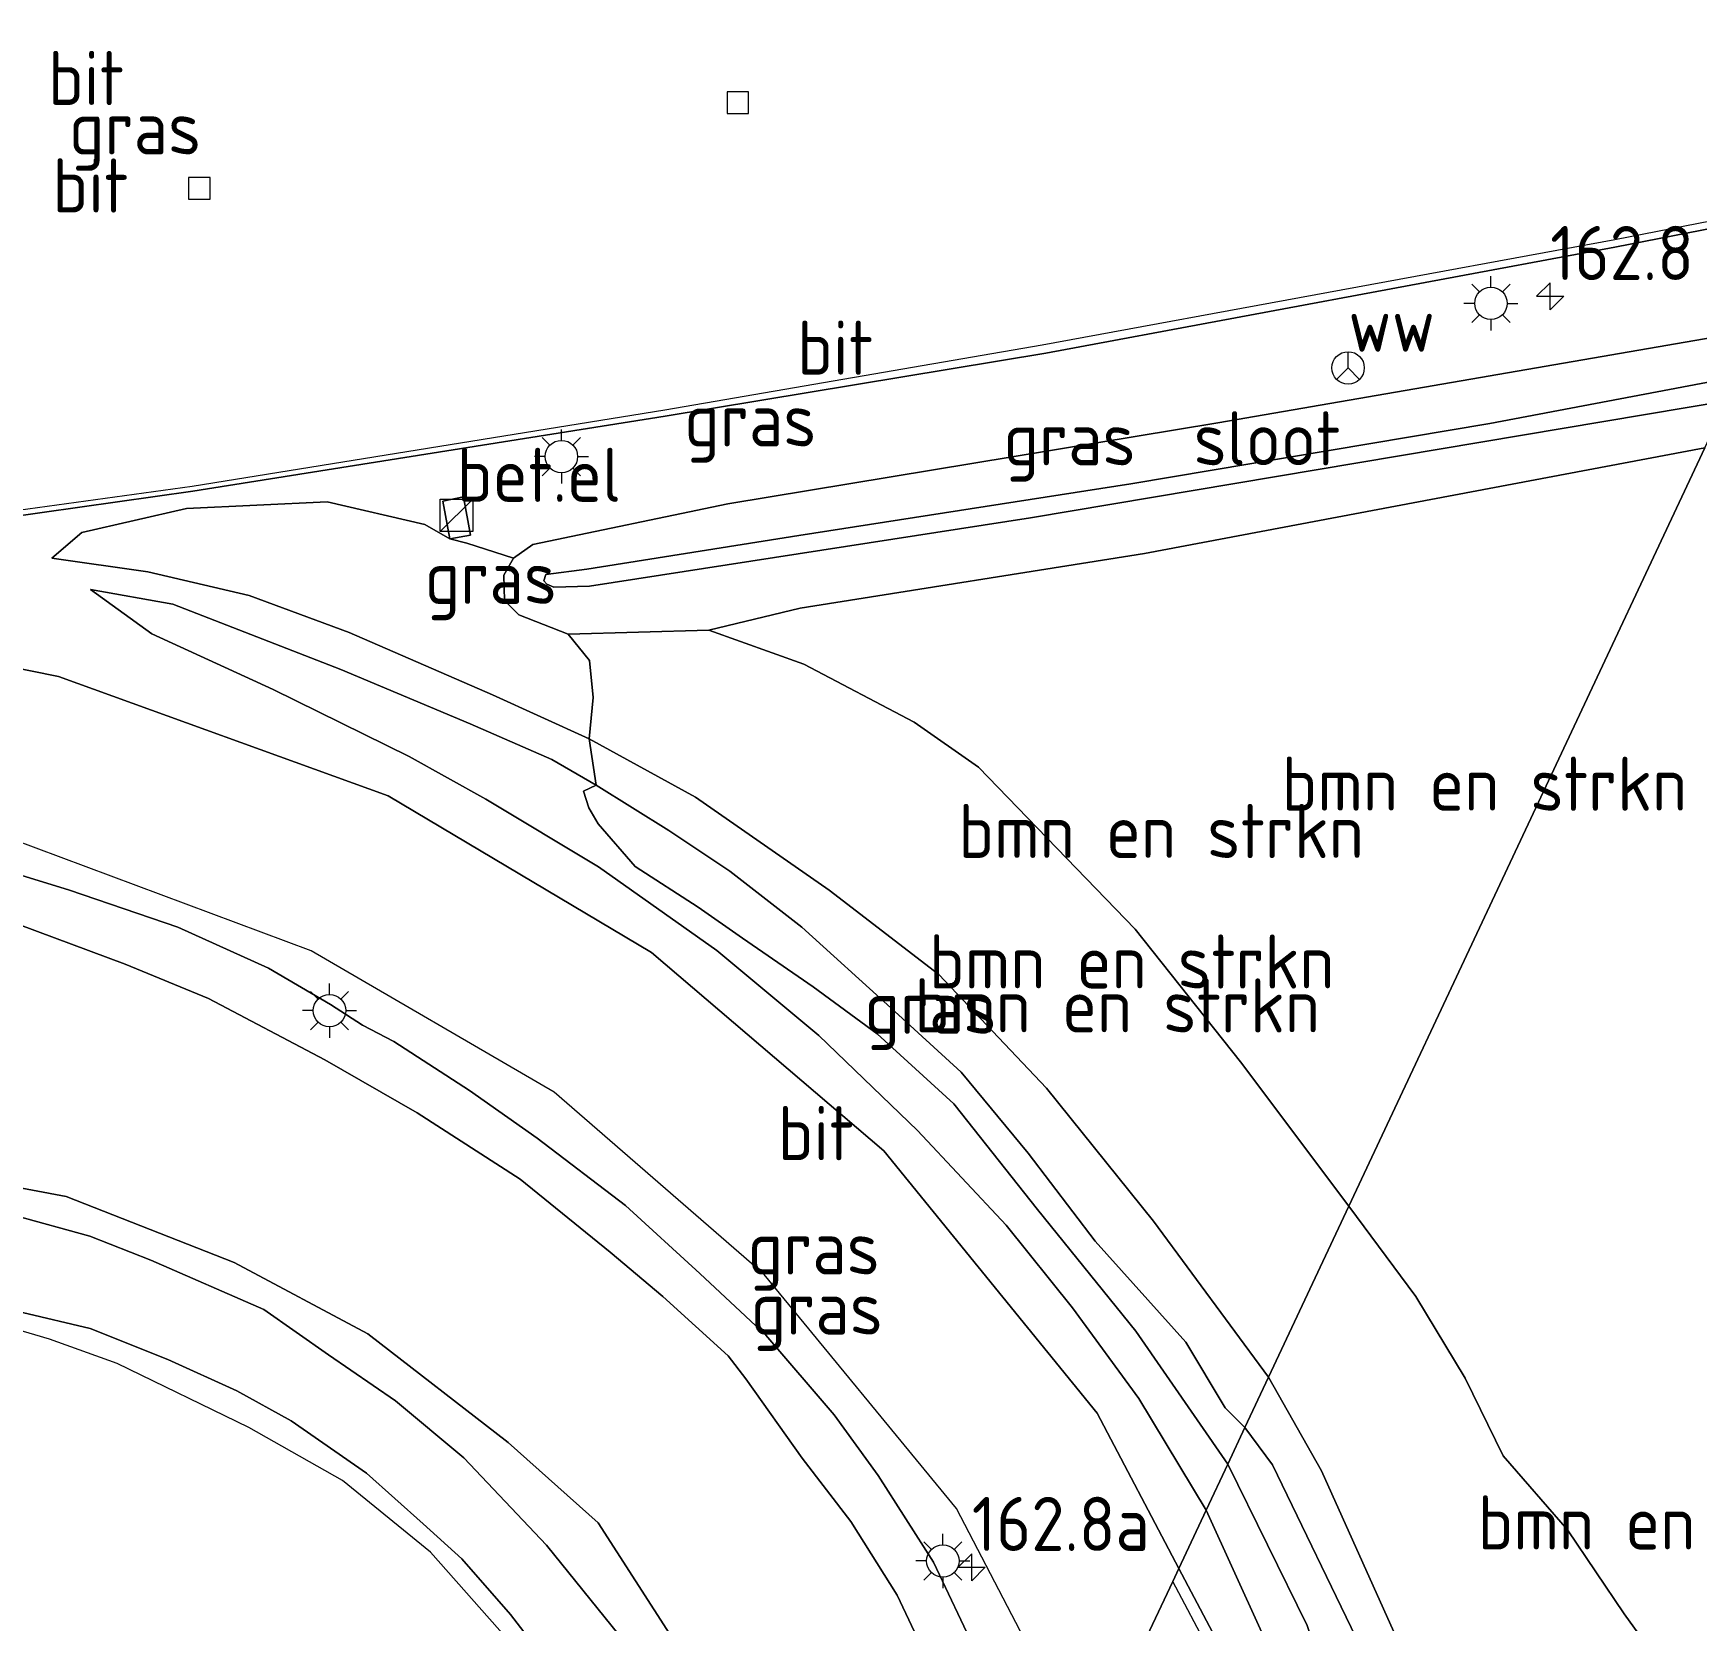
# Model space of a CAD drawing. Extents: x 253736 to 255979, y 477184 to 479215.
# Drawn here: x 253819.1 to 253896, y 477443.2 to 477516.6 of the extents above; entities that cross this region are included whole.
import ezdxf
from ezdxf.enums import TextEntityAlignment as Align

# ---------------------------------------------------------------- set-up
doc = ezdxf.new("R2010")
doc.units = 0
for name, color, linetype, lineweight in [('as-bs-kilometr', 8, 'Continuous', 18), ('bp-b5-bomenstruiken', 8, 'Continuous', 18), ('bp-b5-grasland', 8, 'Continuous', 18), ('bw-bs-rona', 8, 'Continuous', 18), ('gw-bs-insteekwatergang', 8, 'Continuous', 18), ('gw-bs-kruinlijn', 8, 'Continuous', 18), ('gw-bs-teenlijn', 8, 'Continuous', 18), ('mk-bs-streep 0.15', 8, 'Continuous', 18), ('og-b5-water', 8, 'Continuous', 18), ('og-bs-hulpgeometrie', 8, 'Continuous', 18), ('og-bs-inrichtingselement', 8, 'Continuous', 18), ('og-bs-terreinafscheiding', 8, 'Continuous', 18), ('vh-b5-verh_soort', 8, 'Continuous', 18), ('wh-bs-kolk', 8, 'Continuous', 18), ('wh-bs-waterlijn', 8, 'Continuous', 18), ('wm-bs-lichtmast', 8, 'Continuous', 18)]:
    doc.layers.add(name, color=color, linetype=linetype, lineweight=lineweight)
doc.styles.add('rtw_iso', font='isocp.shx')

# ---------------------------------------------------------------- blocks, each defined once
blk = doc.blocks.new('kolk')
blk.add_lwpolyline([(-0.5, -0.5), (0.5, -0.5), (0.5, 0.5), (-0.5, 0.5)], close=True)
blk = doc.blocks.new('wegwijzer')
for q in [(-0.53, -0.53), (0, 0.75), (0.53, -0.53)]:
    blk.add_line((0, 0), q)
blk.add_circle((0, 0), 0.75)
blk = doc.blocks.new('dtbattr')
at = {"style": 'rtw_iso'}
blk.add_attdef('TAG', (0.591, 0.868), '', height=2.5, dxfattribs=at)
blk = doc.blocks.new('dtbattr-r')
at = {"style": 'rtw_iso'}
blk.add_attdef('TAG', text='', height=2.5, dxfattribs=at).set_placement((0, 0), align=Align.MIDDLE_CENTER)
blk = doc.blocks.new('kast')
blk.add_line((-0.75, -0.75), (0.75, 0.75))
blk.add_lwpolyline([(-0.75, 0.75), (0.75, 0.75), (0.75, -0.75), (-0.75, -0.75)], close=True)
blk = doc.blocks.new('lantaarnpaal')
for p, q in [((-0.884, 0.884), (-0.53, 0.53)), ((0, 0.75), (0, 1.25)), ((0.53, 0.53), (0.884, 0.884)), ((-0.75, 0), (-1.25, 0)), ((0.75, 0), (1.25, 0)), ((-0.53, -0.53), (-0.884, -0.884)), ((0, -0.75), (0, -1.25)), ((0.53, -0.53), (0.884, -0.884))]:
    blk.add_line(p, q)
blk.add_circle((0, 0), 0.75)
blk = doc.blocks.new('hecto')
for p, q in [((0, 0.625), (-0.625, 0)), ((0, -0.625), (0, 0.625)), ((-0.625, 0), (0.625, 0)), ((0.625, 0), (0, -0.625))]:
    blk.add_line(p, q)

msp = doc.modelspace()

# ---------------------------------------------------------------- linework, layer by layer
at = {"layer": 'bp-b5-bomenstruiken'}
for points in [[(253879.879, 477462.401, 23.026), (253874.87, 477469.079, 22.906), (253869.994, 477475.221, 22.831), (253862.753, 477482.698, 22.831), (253859.783, 477484.78, 22.822), (253854.69, 477487.459, 22.858), (253850.294, 477489.035, 22.831), (253854.508, 477490.058, 22.837), (253870.426, 477492.581, 22.831), (253896.338, 477497.465, 22.887)], [(253879.879, 477462.401, 23.026), (253876.168, 477454.495, 25.036), (253870.843, 477461.709, 24.958), (253865.903, 477467.86, 24.952), (253860.928, 477473.115, 24.79), (253855.855, 477477.016, 24.451), (253849.673, 477481.313, 24.226), (253844.761, 477484.008, 23.998), (253844.944, 477485.927, 23.557), (253844.778, 477487.636, 23.188), (253843.782, 477488.857, 22.867), (253850.294, 477489.035, 22.831), (253854.69, 477487.459, 22.858), (253859.783, 477484.78, 22.822), (253862.753, 477482.698, 22.831), (253869.994, 477475.221, 22.831), (253874.87, 477469.079, 22.906)], [(253876.168, 477454.495, 25.036), (253875.076, 477452.169, 25.192), (253874.161, 477453.089, 25.201), (253872.337, 477456.119, 25.186), (253868.146, 477460.783, 25.156), (253865.055, 477464.859, 25.021), (253861.965, 477468.597, 24.832), (253858.698, 477471.57, 24.499), (253854.597, 477475.299, 24.493), (253851.256, 477477.899, 24.469), (253848.437, 477479.769, 24.271), (253845.084, 477481.87, 24.163), (253844.761, 477484.008, 23.998), (253849.673, 477481.313, 24.226), (253855.855, 477477.016, 24.451), (253860.928, 477473.115, 24.79), (253865.903, 477467.86, 24.952), (253870.843, 477461.709, 24.958)], [(253875.076, 477452.169, 25.192), (253874.282, 477450.476, 24.559), (253870.034, 477456.63, 24.562), (253865.489, 477462.258, 24.475), (253861.613, 477467.139, 24.352), (253858.072, 477470.381, 24.262), (253855.109, 477472.543, 24.127), (253851.854, 477474.795, 24.028), (253849.801, 477476.232, 23.824), (253846.891, 477478.118, 23.68), (253845.179, 477480.091, 23.836), (253844.749, 477480.829, 23.953), (253844.504, 477481.589, 23.953), (253845.084, 477481.87, 24.163), (253848.437, 477479.769, 24.271), (253851.256, 477477.899, 24.469), (253854.597, 477475.299, 24.493), (253858.698, 477471.57, 24.499), (253861.965, 477468.597, 24.832), (253865.055, 477464.859, 25.021), (253868.146, 477460.783, 25.156), (253872.337, 477456.119, 25.186), (253874.161, 477453.089, 25.201)], [(253877.869, 477379.071, 25.678), (253879.441, 477382.49, 25.504), (253880.266, 477386.105, 25.372), (253882.271, 477390.768, 25.288), (253882.995, 477395.146, 25.171), (253883.976, 477407.039, 24.847), (253883.908, 477416.963, 24.694), (253883.167, 477423.614, 24.835), (253881.542, 477432.023, 24.826), (253877.96, 477443.02, 24.646), (253874.282, 477450.476, 24.559), (253875.076, 477452.169, 25.192), (253876.357, 477450.444, 25.429), (253880.436, 477441.998, 25.534), (253883.629, 477432.879, 25.597), (253885.673, 477423.527, 25.921), (253886.845, 477408.241, 26.305), (253886.212, 477397.902, 26.338), (253885.205, 477394.044, 26.344), (253884.911, 477389.754, 26.086), (253884.166, 477386.953, 26.017), (253882.525, 477383.271, 25.888), (253879.631, 477379.101, 25.825)]]:
    msp.add_polyline3d(points, close=True, dxfattribs=at)
for points in [[(253893.965, 477441.673, 23.182), (253892.603, 477443.562, 23.161), (253889.982, 477447.437, 23.101), (253887.016, 477450.869, 23.05), (253885.255, 477454.459, 23.032), (253882.984, 477458.237, 23.026), (253879.879, 477462.401, 23.026), (253896.338, 477497.465, 22.887)], [(253881.953, 477442.723, 25.639), (253878.61, 477450.166, 25.294), (253876.168, 477454.495, 25.036), (253879.879, 477462.401, 23.026), (253882.984, 477458.237, 23.026), (253885.255, 477454.459, 23.032), (253887.016, 477450.869, 23.05), (253889.982, 477447.437, 23.101), (253892.603, 477443.562, 23.161), (253893.965, 477441.673, 23.182)], [(253880.436, 477441.998, 25.534), (253876.357, 477450.444, 25.429), (253875.076, 477452.169, 25.192), (253876.168, 477454.495, 25.036), (253878.61, 477450.166, 25.294), (253881.953, 477442.723, 25.639)]]:
    msp.add_polyline3d(points, dxfattribs=at)
at = {"layer": 'bp-b5-grasland'}
for points in [[(253809.003, 477493.004, 22.956), (253826.443, 477495.466, 23.002), (253848.279, 477498.937, 23.019), (253865.876, 477501.84, 23.04), (253892.176, 477506.741, 23.121), (253901.555, 477508.579, 23.136)], [(253898.916, 477502.958, 22.801), (253873.821, 477498.624, 22.72), (253851.168, 477494.877, 22.783), (253842.15, 477493.005, 22.681), (253841.266, 477492.36, 22.678), (253839.102, 477493.063, 22.615), (253838.314, 477493.261, 22.733), (253839.28, 477493.429, 22.745), (253838.951, 477495.206, 22.743), (253837.996, 477495.005, 22.771), (253838.314, 477493.261, 22.733), (253837.164, 477493.925, 22.645), (253832.643, 477494.974, 22.687), (253826.148, 477494.66, 22.771), (253821.3, 477493.546, 22.882), (253819.912, 477492.362, 22.915), (253824.356, 477491.733, 23.197), (253829.044, 477490.633, 23.341), (253833.666, 477488.934, 23.443), (253840.291, 477486.041, 23.695), (253844.761, 477484.008, 23.998), (253845.084, 477481.87, 24.163), (253843.034, 477483.053, 24.097), (253839.259, 477484.702, 23.842), (253833.274, 477487.223, 23.524), (253825.509, 477490.238, 23.341), (253821.7, 477490.91, 23.077), (253824.544, 477488.865, 23.083), (253830.147, 477486.301, 23.197), (253836.435, 477483.19, 23.338), (253839.977, 477481.231, 23.485), (253845.186, 477478.095, 23.62), (253850.661, 477474.229, 23.731), (253855.381, 477470.303, 23.767), (253859.935, 477465.908, 23.788), (253864.045, 477461.529, 23.788), (253867.103, 477457.7, 23.827), (253870.176, 477453.508, 24.016), (253873.288, 477448.358, 24.013), (253872.022, 477445.662, 23.971), (253868.24, 477452.831, 23.827), (253858.389, 477464.973, 23.62), (253847.647, 477474.141, 23.43), (253835.465, 477481.374, 23.301), (253820.229, 477486.902, 23.146), (253804.902, 477489.987, 23.039)], [(253896.338, 477497.465, 22.887), (253870.426, 477492.581, 22.831), (253854.508, 477490.058, 22.837), (253850.294, 477489.035, 22.831), (253843.782, 477488.857, 22.867), (253841.507, 477489.745, 22.852), (253840.842, 477490.408, 22.801), (253840.813, 477491.581, 22.705), (253841.266, 477492.36, 22.678), (253842.15, 477493.005, 22.681), (253851.168, 477494.877, 22.783), (253873.821, 477498.624, 22.72), (253898.916, 477502.958, 22.801)], [(253897.885, 477500.762, 21.433), (253886.394, 477498.59, 21.505), (253869.802, 477495.801, 21.52), (253854.452, 477493.406, 21.532), (253844.656, 477491.86, 21.532), (253842.755, 477491.61, 21.532), (253842.666, 477491.32, 21.532), (253842.802, 477491.156, 21.532), (253843.132, 477491.026, 21.532), (253844.782, 477491.069, 21.532), (253865.164, 477494.236, 21.532), (253897.357, 477499.636, 21.532)], [(253815.869, 477478.519, 22.912), (253820.736, 477477.013, 22.924), (253825.735, 477475.31, 22.894), (253829.93, 477473.403, 22.903), (253832.807, 477471.735, 22.948), (253834.285, 477470.78, 23.038), (253835.728, 477470.027, 23.056), (253839.221, 477467.761, 23.062), (253842.362, 477465.548, 23.113), (253846.443, 477462.431, 23.131), (253849.875, 477459.297, 23.239), (253852.92, 477456.443, 23.278), (253856.086, 477452.757, 23.359), (253858.115, 477449.958, 23.467), (253860.677, 477445.95, 23.5), (253862.631, 477441.813, 23.629)], [(253861.009, 477440.18, 22.714), (253858.992, 477444.416, 22.735), (253856.856, 477447.823, 22.771), (253854.614, 477450.757, 22.681), (253851.995, 477454.419, 22.612), (253851.189, 477455.484, 22.6), (253848.17, 477458.236, 22.597), (253845.726, 477460.278, 22.543), (253841.571, 477463.649, 22.486), (253836.811, 477466.723, 22.486), (253832.535, 477469.169, 22.474), (253827.157, 477472.013, 22.45), (253823.307, 477473.592, 22.423), (253817.565, 477475.732, 22.402)], [(253813.522, 477464.183, 22.348), (253820.578, 477462.857, 22.375), (253828.354, 477459.81, 22.423), (253834.527, 477456.512, 22.432), (253841.013, 477451.484, 22.441), (253845.171, 477447.763, 22.438), (253848.621, 477442.407, 22.486)], [(253846.144, 477442.574, 21.469), (253842.788, 477446.741, 21.469), (253838.972, 477450.773, 21.469), (253835.798, 477453.414, 21.469), (253832.701, 477455.529, 21.469), (253829.713, 477457.627, 21.469), (253824.488, 477459.915, 21.469), (253821.678, 477461.018, 21.469), (253818.2, 477461.97, 21.469)], [(253841.336, 477441.994, 22.375), (253837.419, 477446.412, 22.372), (253833.361, 477449.725, 22.372), (253829.024, 477452.182, 22.399), (253822.937, 477455.14, 22.393), (253819.815, 477456.253, 22.339), (253815.614, 477457.499, 22.339)], [(253818.565, 477457.498, 21.469), (253821.69, 477456.753, 21.469), (253825.278, 477455.323, 21.469), (253828.467, 477453.873, 21.469), (253830.985, 477452.489, 21.469), (253834.467, 477450.065, 21.469), (253837.088, 477447.723, 21.469), (253838.867, 477446.105, 21.469), (253841.121, 477443.532, 21.469), (253843.589, 477440.32, 21.469)], [(253875.564, 477438.949, 24.106), (253872.022, 477445.662, 23.971), (253873.288, 477448.358, 24.013), (253877.11, 477439.949, 24.112)]]:
    msp.add_polyline3d(points, dxfattribs=at)
for points in [[(253838.314, 477493.261, 22.733), (253839.102, 477493.063, 22.615), (253841.266, 477492.36, 22.678), (253840.813, 477491.581, 22.705), (253840.842, 477490.408, 22.801), (253841.507, 477489.745, 22.852), (253843.782, 477488.857, 22.867), (253844.778, 477487.636, 23.188), (253844.944, 477485.927, 23.557), (253844.761, 477484.008, 23.998), (253840.291, 477486.041, 23.695), (253833.666, 477488.934, 23.443), (253829.044, 477490.633, 23.341), (253824.356, 477491.733, 23.197), (253819.912, 477492.362, 22.915), (253821.3, 477493.546, 22.882), (253826.148, 477494.66, 22.771), (253832.643, 477494.974, 22.687), (253837.164, 477493.925, 22.645)], [(253845.084, 477481.87, 24.163), (253844.504, 477481.589, 23.953), (253844.749, 477480.829, 23.953), (253845.179, 477480.091, 23.836), (253846.891, 477478.118, 23.68), (253849.801, 477476.232, 23.824), (253851.854, 477474.795, 24.028), (253855.109, 477472.543, 24.127), (253858.072, 477470.381, 24.262), (253861.613, 477467.139, 24.352), (253865.489, 477462.258, 24.475), (253870.034, 477456.63, 24.562), (253874.282, 477450.476, 24.559), (253873.288, 477448.358, 24.013), (253870.176, 477453.508, 24.016), (253867.103, 477457.7, 23.827), (253864.045, 477461.529, 23.788), (253859.935, 477465.908, 23.788), (253855.381, 477470.303, 23.767), (253850.661, 477474.229, 23.731), (253845.186, 477478.095, 23.62), (253839.977, 477481.231, 23.485), (253836.435, 477483.19, 23.338), (253830.147, 477486.301, 23.197), (253824.544, 477488.865, 23.083), (253821.7, 477490.91, 23.077), (253825.509, 477490.238, 23.341), (253833.274, 477487.223, 23.524), (253839.259, 477484.702, 23.842), (253843.034, 477483.053, 24.097)], [(253883.976, 477407.039, 24.847), (253882.798, 477420.755, 24.541), (253880.943, 477429.479, 24.259), (253877.11, 477439.949, 24.112), (253873.288, 477448.358, 24.013), (253874.282, 477450.476, 24.559), (253877.96, 477443.02, 24.646), (253881.542, 477432.023, 24.826), (253883.167, 477423.614, 24.835), (253883.908, 477416.963, 24.694)]]:
    msp.add_polyline3d(points, close=True, dxfattribs=at)
at = {"layer": 'gw-bs-insteekwatergang'}
for points in [[(253898.916, 477502.958, 22.801), (253873.821, 477498.624, 22.72), (253851.168, 477494.877, 22.783), (253842.15, 477493.005, 22.681), (253841.266, 477492.36, 22.678), (253840.813, 477491.581, 22.705), (253840.842, 477490.408, 22.801), (253841.507, 477489.745, 22.852), (253843.782, 477488.857, 22.867), (253850.294, 477489.035, 22.831), (253854.508, 477490.058, 22.837), (253870.426, 477492.581, 22.831), (253896.338, 477497.465, 22.887)], [(253857.427, 477414.568, 22.385), (253857.452, 477417.328, 22.429), (253856.401, 477425.171, 22.465), (253854.191, 477432.038, 22.513), (253851.926, 477436.949, 22.474), (253848.621, 477442.407, 22.486), (253845.171, 477447.763, 22.438), (253841.013, 477451.484, 22.441), (253834.527, 477456.512, 22.432), (253828.354, 477459.81, 22.423), (253820.578, 477462.857, 22.375), (253813.522, 477464.183, 22.348)], [(253841.336, 477441.994, 22.375), (253837.419, 477446.412, 22.372), (253833.361, 477449.725, 22.372), (253829.024, 477452.182, 22.399), (253822.937, 477455.14, 22.393), (253819.815, 477456.253, 22.339), (253815.614, 477457.499, 22.339)]]:
    msp.add_polyline3d(points, dxfattribs=at)
at = {"layer": 'gw-bs-kruinlijn'}
for points in [[(253819.912, 477492.362, 22.915), (253824.356, 477491.733, 23.197), (253829.044, 477490.633, 23.341), (253833.666, 477488.934, 23.443), (253840.291, 477486.041, 23.695), (253844.761, 477484.008, 23.998), (253849.673, 477481.313, 24.226), (253855.855, 477477.016, 24.451), (253860.928, 477473.115, 24.79), (253865.903, 477467.86, 24.952), (253870.843, 477461.709, 24.958), (253876.168, 477454.495, 25.036)], [(253875.076, 477452.169, 25.192), (253874.161, 477453.089, 25.201), (253872.337, 477456.119, 25.186), (253868.146, 477460.783, 25.156), (253865.055, 477464.859, 25.021), (253861.965, 477468.597, 24.832), (253858.698, 477471.57, 24.499), (253854.597, 477475.299, 24.493), (253851.256, 477477.899, 24.469), (253848.437, 477479.769, 24.271), (253845.084, 477481.87, 24.163), (253843.034, 477483.053, 24.097), (253839.259, 477484.702, 23.842), (253833.274, 477487.223, 23.524), (253825.509, 477490.238, 23.341), (253821.7, 477490.91, 23.077)], [(253866.429, 477433.746, 23.792), (253866.073, 477434.669, 23.782), (253864.494, 477438.537, 23.74), (253862.631, 477441.813, 23.629), (253860.677, 477445.95, 23.5), (253858.115, 477449.958, 23.467), (253856.086, 477452.757, 23.359), (253852.92, 477456.443, 23.278), (253849.875, 477459.297, 23.239), (253846.443, 477462.431, 23.131), (253842.362, 477465.548, 23.113), (253839.221, 477467.761, 23.062), (253835.728, 477470.027, 23.056), (253834.285, 477470.78, 23.038), (253832.807, 477471.735, 22.948), (253829.93, 477473.403, 22.903), (253825.735, 477475.31, 22.894), (253820.736, 477477.013, 22.924), (253815.869, 477478.519, 22.912)], [(253876.168, 477454.495, 25.036), (253878.61, 477450.166, 25.294), (253881.953, 477442.723, 25.639), (253884.696, 477434.251, 25.666), (253886.824, 477423.147, 25.849), (253888.576, 477413.38, 26.068), (253888.988, 477403.958, 26.281), (253888.273, 477397.394, 26.413), (253887.285, 477393.109, 26.347), (253886.65, 477391.06, 26.311), (253884.843, 477385.658, 26.062)], [(253877.869, 477379.071, 25.678), (253879.631, 477379.101, 25.825), (253882.525, 477383.271, 25.888), (253884.166, 477386.953, 26.017), (253884.911, 477389.754, 26.086), (253885.205, 477394.044, 26.344), (253886.212, 477397.902, 26.338), (253886.845, 477408.241, 26.305), (253885.673, 477423.527, 25.921), (253883.629, 477432.879, 25.597), (253880.436, 477441.998, 25.534), (253876.357, 477450.444, 25.429), (253875.076, 477452.169, 25.192)]]:
    msp.add_polyline3d(points, dxfattribs=at)
at = {"layer": 'gw-bs-teenlijn'}
for points in [[(253819.912, 477492.362, 22.915), (253821.3, 477493.546, 22.882), (253826.148, 477494.66, 22.771), (253832.643, 477494.974, 22.687), (253837.164, 477493.925, 22.645), (253838.314, 477493.261, 22.733), (253839.102, 477493.063, 22.615), (253841.266, 477492.36, 22.678)], [(253873.288, 477448.358, 24.013), (253870.176, 477453.508, 24.016), (253867.103, 477457.7, 23.827), (253864.045, 477461.529, 23.788), (253859.935, 477465.908, 23.788), (253855.381, 477470.303, 23.767), (253850.661, 477474.229, 23.731), (253845.186, 477478.095, 23.62), (253839.977, 477481.231, 23.485), (253836.435, 477483.19, 23.338), (253830.147, 477486.301, 23.197), (253824.544, 477488.865, 23.083), (253821.7, 477490.91, 23.077)], [(253850.294, 477489.035, 22.831), (253854.69, 477487.459, 22.858), (253859.783, 477484.78, 22.822), (253862.753, 477482.698, 22.831), (253869.994, 477475.221, 22.831), (253874.87, 477469.079, 22.906), (253879.879, 477462.401, 23.026)], [(253817.565, 477475.732, 22.402), (253823.307, 477473.592, 22.423), (253827.157, 477472.013, 22.45), (253832.535, 477469.169, 22.474), (253836.811, 477466.723, 22.486), (253841.571, 477463.649, 22.486), (253845.726, 477460.278, 22.543), (253848.17, 477458.236, 22.597), (253851.189, 477455.484, 22.6), (253851.995, 477454.419, 22.612), (253854.614, 477450.757, 22.681), (253856.856, 477447.823, 22.771), (253858.992, 477444.416, 22.735), (253861.009, 477440.18, 22.714), (253861.966, 477438.169, 22.714), (253863.415, 477433.967, 22.708), (253864.548, 477429.738, 22.721)], [(253879.879, 477462.401, 23.026), (253882.984, 477458.237, 23.026), (253885.255, 477454.459, 23.032), (253887.016, 477450.869, 23.05), (253889.982, 477447.437, 23.101), (253892.603, 477443.562, 23.161), (253893.965, 477441.673, 23.182)], [(253873.288, 477448.358, 24.013), (253877.11, 477439.949, 24.112), (253880.943, 477429.479, 24.259), (253882.798, 477420.755, 24.541), (253883.976, 477407.039, 24.847)]]:
    msp.add_polyline3d(points, dxfattribs=at)
at = {"layer": 'mk-bs-streep 0.15'}
msp.add_polyline3d([(253817.804, 477330.155, 27.286), (253832.639, 477334.744, 27.019), (253845.256, 477341.47, 26.734), (253855.569, 477349.695, 26.418), (253866.304, 477361.825, 25.96), (253874.061, 477375.298, 25.56), (253879.668, 477393.306, 25.082), (253881.078, 477409.872, 24.679), (253879.561, 477424.089, 24.373), (253875.105, 477438.702, 24.064), (253871.736, 477445.052, 23.943)], dxfattribs=at)
at = {"layer": 'og-b5-water'}
msp.add_polyline3d([(253897.357, 477499.636, 21.532), (253865.164, 477494.236, 21.532), (253844.782, 477491.069, 21.532), (253843.132, 477491.026, 21.532), (253842.802, 477491.156, 21.532), (253842.666, 477491.32, 21.532), (253842.755, 477491.61, 21.532), (253844.656, 477491.86, 21.532), (253854.452, 477493.406, 21.532), (253869.802, 477495.801, 21.52), (253886.394, 477498.59, 21.505), (253897.885, 477500.762, 21.433)], close=True, dxfattribs=at)
for points in [[(253818.2, 477461.97, 21.469), (253821.678, 477461.018, 21.469), (253824.488, 477459.915, 21.469), (253829.713, 477457.627, 21.469), (253832.701, 477455.529, 21.469), (253835.798, 477453.414, 21.469), (253838.972, 477450.773, 21.469), (253842.788, 477446.741, 21.469), (253846.144, 477442.574, 21.469), (253849.371, 477437.496, 21.469), (253851.058, 477433.89, 21.469), (253852.784, 477429.091, 21.469), (253854.387, 477422.774, 21.469), (253854.816, 477418.529, 21.469), (253855.415, 477411.988, 21.469), (253855.325, 477410.091, 21.469), (253841.316, 477380.246, 21.469), (253836.495, 477375.164, 21.469), (253831.536, 477370.846, 21.469), (253825.663, 477366.349, 21.469), (253820.326, 477364.227, 21.469), (253815.982, 477363.463, 21.469)], [(253843.589, 477440.32, 21.469), (253841.121, 477443.532, 21.469), (253838.867, 477446.105, 21.469), (253837.088, 477447.723, 21.469), (253834.467, 477450.065, 21.469), (253830.985, 477452.489, 21.469), (253828.467, 477453.873, 21.469), (253825.278, 477455.323, 21.469), (253821.69, 477456.753, 21.469), (253818.565, 477457.498, 21.469)]]:
    msp.add_polyline3d(points, dxfattribs=at)
at = {"layer": 'og-bs-hulpgeometrie'}
msp.add_polyline3d([(253869.485, 477440.256, 23.811), (253871.736, 477445.052, 23.943), (253872.022, 477445.662, 23.971), (253873.288, 477448.358, 24.013), (253874.282, 477450.476, 24.559), (253875.076, 477452.169, 25.192), (253876.168, 477454.495, 25.036), (253879.879, 477462.401, 23.026), (253896.338, 477497.465, 22.887), (253897.357, 477499.636, 21.532), (253897.885, 477500.762, 21.433), (253898.916, 477502.958, 22.801), (253901.555, 477508.579, 23.136), (253901.733, 477508.958, 23.176), (253903.873, 477513.518, 23.113), (253905.67, 477517.345, 23.092)], dxfattribs=at)
at = {"layer": 'og-bs-terreinafscheiding'}
for points in [[(253872.022, 477445.662, 23.971), (253868.24, 477452.831, 23.827), (253858.389, 477464.973, 23.62), (253847.647, 477474.141, 23.43), (253835.465, 477481.374, 23.301), (253820.229, 477486.902, 23.146), (253804.902, 477489.987, 23.039), (253797.607, 477490.842, 23.003), (253797.296, 477490.855, 23.016), (253796.982, 477490.977, 23.014), (253796.772, 477491.252, 23.016), (253797.075, 477491.513, 23.043), (253797.574, 477491.724, 23.038), (253808.965, 477493.295, 22.999), (253826.399, 477495.701, 23.07), (253848.262, 477499.223, 23.065), (253865.709, 477502.227, 23.086), (253892.173, 477507.103, 23.155), (253901.733, 477508.958, 23.176)], [(253796.772, 477491.252, 23.016), (253797.91, 477491.542, 22.976), (253809.003, 477493.004, 22.956), (253826.443, 477495.466, 23.002), (253848.279, 477498.937, 23.019), (253865.876, 477501.84, 23.04), (253892.176, 477506.741, 23.121), (253901.555, 477508.579, 23.136)], [(253838.951, 477495.206, 22.743), (253837.996, 477495.005, 22.771), (253838.314, 477493.261, 22.733), (253839.28, 477493.429, 22.745), (253838.951, 477495.206, 22.743)], [(253874.282, 477450.476, 24.559), (253870.034, 477456.63, 24.562), (253865.489, 477462.258, 24.475), (253861.613, 477467.139, 24.352), (253858.072, 477470.381, 24.262), (253855.109, 477472.543, 24.127), (253851.854, 477474.795, 24.028), (253849.801, 477476.232, 23.824), (253846.891, 477478.118, 23.68), (253845.179, 477480.091, 23.836), (253844.749, 477480.829, 23.953), (253844.504, 477481.589, 23.953), (253845.084, 477481.87, 24.163), (253844.761, 477484.008, 23.998), (253844.944, 477485.927, 23.557), (253844.778, 477487.636, 23.188), (253843.782, 477488.857, 22.867)], [(253874.282, 477450.476, 24.559), (253877.96, 477443.02, 24.646)], [(253817.442, 477329.385, 27.331), (253832.822, 477334.187, 27.043), (253845.441, 477340.958, 26.766), (253855.956, 477349.263, 26.432), (253866.652, 477361.495, 25.987), (253874.503, 477375.039, 25.584), (253875.686, 477377.701, 25.516), (253875.672, 477377.916, 25.5), (253880.306, 477393.259, 25.075), (253881.779, 477409.749, 24.71), (253880.108, 477424.402, 24.386), (253875.564, 477438.949, 24.106), (253872.022, 477445.662, 23.971)]]:
    msp.add_polyline3d(points, dxfattribs=at)
at = {"layer": 'vh-b5-verh_soort'}
for points in [[(253901.555, 477508.579, 23.136), (253892.176, 477506.741, 23.121), (253865.876, 477501.84, 23.04), (253848.279, 477498.937, 23.019), (253826.443, 477495.466, 23.002), (253809.003, 477493.004, 22.956), (253797.91, 477491.542, 22.976), (253796.772, 477491.252, 23.016), (253797.075, 477491.513, 23.043), (253797.574, 477491.724, 23.038), (253808.965, 477493.295, 22.999), (253826.399, 477495.701, 23.07), (253848.262, 477499.223, 23.065), (253865.709, 477502.227, 23.086), (253892.173, 477507.103, 23.155), (253901.733, 477508.958, 23.176)], [(253838.314, 477493.261, 22.733), (253837.996, 477495.005, 22.771), (253838.951, 477495.206, 22.743), (253839.28, 477493.429, 22.745)], [(253872.022, 477445.662, 23.971), (253871.736, 477445.052, 23.943), (253869.485, 477440.256, 23.811), (253867.834, 477436.739, 23.691), (253861.746, 477448.432, 23.441), (253852.847, 477459.249, 23.23), (253843.136, 477467.674, 23.062), (253831.9, 477474.207, 22.907), (253818.031, 477479.396, 22.802), (253803.913, 477482.395, 22.798), (253796.463, 477483.186, 22.787), (253796.84, 477485.712, 22.939), (253797.42, 477489.591, 23.03), (253797.607, 477490.842, 23.003), (253804.902, 477489.987, 23.039), (253820.229, 477486.902, 23.146), (253835.465, 477481.374, 23.301), (253847.647, 477474.141, 23.43), (253858.389, 477464.973, 23.62), (253868.24, 477452.831, 23.827)]]:
    msp.add_polyline3d(points, close=True, dxfattribs=at)
msp.add_polyline3d([(253869.485, 477440.256, 23.811), (253871.736, 477445.052, 23.943), (253872.022, 477445.662, 23.971), (253875.564, 477438.949, 24.106)], dxfattribs=at)
at = {"layer": 'wh-bs-waterlijn'}
for points in [[(253897.885, 477500.762, 21.433), (253886.394, 477498.59, 21.505), (253869.802, 477495.801, 21.52), (253854.452, 477493.406, 21.532), (253844.656, 477491.86, 21.532), (253842.755, 477491.61, 21.532), (253842.666, 477491.32, 21.532), (253842.802, 477491.156, 21.532), (253843.132, 477491.026, 21.532), (253844.782, 477491.069, 21.532), (253865.164, 477494.236, 21.532), (253897.357, 477499.636, 21.532)], [(253855.325, 477410.091, 21.469), (253855.415, 477411.988, 21.469), (253854.816, 477418.529, 21.469), (253854.387, 477422.774, 21.469), (253852.784, 477429.091, 21.469), (253851.058, 477433.89, 21.469), (253849.371, 477437.496, 21.469), (253846.144, 477442.574, 21.469), (253842.788, 477446.741, 21.469), (253838.972, 477450.773, 21.469), (253835.798, 477453.414, 21.469), (253832.701, 477455.529, 21.469), (253829.713, 477457.627, 21.469), (253824.488, 477459.915, 21.469), (253821.678, 477461.018, 21.469), (253818.2, 477461.97, 21.469), (253814.387, 477462.698, 21.469), (253805.122, 477463.685, 21.469), (253792.335, 477464.566, 21.469), (253777.186, 477465.561, 21.469), (253759.641, 477466.779, 21.469), (253758.668, 477466.726, 21.496)], [(253818.565, 477457.498, 21.469), (253821.69, 477456.753, 21.469), (253825.278, 477455.323, 21.469), (253828.467, 477453.873, 21.469), (253830.985, 477452.489, 21.469), (253834.467, 477450.065, 21.469), (253837.088, 477447.723, 21.469), (253838.867, 477446.105, 21.469), (253841.121, 477443.532, 21.469), (253843.589, 477440.32, 21.469)]]:
    msp.add_polyline3d(points, dxfattribs=at)

# ---------------------------------------------------------------- block references
at = {"layer": 'as-bs-kilometr'}
ref = msp.add_blockref('dtbattr', (253889.188, 477504.473, 23.027), dxfattribs=at)
ref.add_attrib('TAG', '162.8', dxfattribs={"layer": '0', "height": 2.5, "style": 'rtw_iso'}).set_placement((253889.188, 477504.473, 23.027), align=Align.BOTTOM_LEFT)
for p in [(253889.188, 477504.473, 23.027), (253862.448, 477445.716, 23.381)]:
    msp.add_blockref('hecto', p, dxfattribs=at)
ref = msp.add_blockref('dtbattr', (253862.448, 477445.716, 23.381), dxfattribs=at)
ref.add_attrib('TAG', '162.8a', dxfattribs={"layer": '0', "height": 2.5, "style": 'rtw_iso'}).set_placement((253862.448, 477445.716, 23.381), align=Align.BOTTOM_LEFT)
at = {"layer": 'bp-b5-bomenstruiken'}
ref = msp.add_blockref('dtbattr-r', (253876.773438, 477479.9375, 22.880545), dxfattribs=at)
ref.add_attrib('TAG', 'bmn en strkn', dxfattribs={"layer": '0', "height": 2.5, "style": 'rtw_iso'}).set_placement((253876.773438, 477479.9375, 22.880545), align=Align.BOTTOM_LEFT)
ref = msp.add_blockref('dtbattr-r', (253861.828125, 477477.75, 23.619667), dxfattribs=at)
ref.add_attrib('TAG', 'bmn en strkn', dxfattribs={"layer": '0', "height": 2.5, "style": 'rtw_iso'}).set_placement((253861.828125, 477477.75, 23.619667), align=Align.BOTTOM_LEFT)
ref = msp.add_blockref('dtbattr-r', (253860.46875, 477471.71875, 24.733158), dxfattribs=at)
ref.add_attrib('TAG', 'bmn en strkn', dxfattribs={"layer": '0', "height": 2.5, "style": 'rtw_iso'}).set_placement((253860.46875, 477471.71875, 24.733158), align=Align.BOTTOM_LEFT)
ref = msp.add_blockref('dtbattr-r', (253859.796875, 477469.6875, 24.47025), dxfattribs=at)
ref.add_attrib('TAG', 'bmn en strkn', dxfattribs={"layer": '0', "height": 2.5, "style": 'rtw_iso'}).set_placement((253859.796875, 477469.6875, 24.47025), align=Align.BOTTOM_LEFT)
ref = msp.add_blockref('dtbattr-r', (253885.835938, 477445.78125, 24.191721), dxfattribs=at)
ref.add_attrib('TAG', 'bmn en strkn', dxfattribs={"layer": '0', "height": 2.5, "style": 'rtw_iso'}).set_placement((253885.835938, 477445.78125, 24.191721), align=Align.BOTTOM_LEFT)
at = {"layer": 'bp-b5-grasland'}
ref = msp.add_blockref('dtbattr-r', (253820.710938, 477510.28125, 22.556949), dxfattribs=at)
ref.add_attrib('TAG', 'gras', dxfattribs={"layer": '0', "height": 2.5, "style": 'rtw_iso'}).set_placement((253820.710938, 477510.28125, 22.556949), align=Align.BOTTOM_LEFT)
ref = msp.add_blockref('dtbattr-r', (253849.15625, 477496.78125, 23.236345), dxfattribs=at)
ref.add_attrib('TAG', 'gras', dxfattribs={"layer": '0', "height": 2.5, "style": 'rtw_iso'}).set_placement((253849.15625, 477496.78125, 23.236345), align=Align.BOTTOM_LEFT)
ref = msp.add_blockref('dtbattr-r', (253863.914062, 477495.90625, 22.152038), dxfattribs=at)
ref.add_attrib('TAG', 'gras', dxfattribs={"layer": '0', "height": 2.5, "style": 'rtw_iso'}).set_placement((253863.914062, 477495.90625, 22.152038), align=Align.BOTTOM_LEFT)
ref = msp.add_blockref('dtbattr-r', (253837.15625, 477489.5, 23.01515), dxfattribs=at)
ref.add_attrib('TAG', 'gras', dxfattribs={"layer": '0', "height": 2.5, "style": 'rtw_iso'}).set_placement((253837.15625, 477489.5, 23.01515), align=Align.BOTTOM_LEFT)
ref = msp.add_blockref('dtbattr-r', (253857.484375, 477469.625, 23.853903), dxfattribs=at)
ref.add_attrib('TAG', 'gras', dxfattribs={"layer": '0', "height": 2.5, "style": 'rtw_iso'}).set_placement((253857.484375, 477469.625, 23.853903), align=Align.BOTTOM_LEFT)
ref = msp.add_blockref('dtbattr-r', (253852.085938, 477458.5, 22.875701), dxfattribs=at)
ref.add_attrib('TAG', 'gras', dxfattribs={"layer": '0', "height": 2.5, "style": 'rtw_iso'}).set_placement((253852.085938, 477458.5, 22.875701), align=Align.BOTTOM_LEFT)
ref = msp.add_blockref('dtbattr-r', (253852.226562, 477455.71875, 22.875193), dxfattribs=at)
ref.add_attrib('TAG', 'gras', dxfattribs={"layer": '0', "height": 2.5, "style": 'rtw_iso'}).set_placement((253852.226562, 477455.71875, 22.875193), align=Align.BOTTOM_LEFT)
at = {"layer": 'bw-bs-rona'}
ref = msp.add_blockref('dtbattr', (253879.845, 477501.162, 22.938), dxfattribs=at)
ref.add_attrib('TAG', 'ww', dxfattribs={"layer": '0', "height": 2.5, "style": 'rtw_iso'}).set_placement((253879.845, 477501.162, 22.938), align=Align.BOTTOM_LEFT)
msp.add_blockref('wegwijzer', (253879.845, 477501.162, 22.938), dxfattribs=at)
at = {"layer": 'og-b5-water'}
ref = msp.add_blockref('dtbattr-r', (253872.703125, 477495.90625, 21.521385), dxfattribs=at)
ref.add_attrib('TAG', 'sloot', dxfattribs={"layer": '0', "height": 2.5, "style": 'rtw_iso'}).set_placement((253872.703125, 477495.90625, 21.521385), align=Align.BOTTOM_LEFT)
at = {"layer": 'og-bs-inrichtingselement'}
msp.add_blockref('kast', (253838.624, 477494.343, 23.739), dxfattribs=at)
at = {"layer": 'vh-b5-verh_soort'}
ref = msp.add_blockref('dtbattr-r', (253819.742188, 477512.5625, 22.565021), dxfattribs=at)
ref.add_attrib('TAG', 'bit', dxfattribs={"layer": '0', "height": 2.5, "style": 'rtw_iso'}).set_placement((253819.742188, 477512.5625, 22.565021), align=Align.BOTTOM_LEFT)
ref = msp.add_blockref('dtbattr-r', (253819.945312, 477507.59375, 22.5732), dxfattribs=at)
ref.add_attrib('TAG', 'bit', dxfattribs={"layer": '0', "height": 2.5, "style": 'rtw_iso'}).set_placement((253819.945312, 477507.59375, 22.5732), align=Align.BOTTOM_LEFT)
ref = msp.add_blockref('dtbattr-r', (253854.375, 477500.09375, 23.060824), dxfattribs=at)
ref.add_attrib('TAG', 'bit', dxfattribs={"layer": '0', "height": 2.5, "style": 'rtw_iso'}).set_placement((253854.375, 477500.09375, 23.060824), align=Align.BOTTOM_LEFT)
ref = msp.add_blockref('dtbattr-r', (253838.640625, 477494.21875, 22.745), dxfattribs=at)
ref.add_attrib('TAG', 'bet.el', dxfattribs={"layer": '0', "height": 2.5, "style": 'rtw_iso'}).set_placement((253838.640625, 477494.21875, 22.745), align=Align.BOTTOM_LEFT)
ref = msp.add_blockref('dtbattr-r', (253853.476562, 477463.78125, 23.321381), dxfattribs=at)
ref.add_attrib('TAG', 'bit', dxfattribs={"layer": '0', "height": 2.5, "style": 'rtw_iso'}).set_placement((253853.476562, 477463.78125, 23.321381), align=Align.BOTTOM_LEFT)
at = {"layer": 'wh-bs-kolk'}
for p in [(253851.632, 477513.422, 22.75), (253826.733, 477509.462, 22.713)]:
    msp.add_blockref('kolk', p, dxfattribs=at)
at = {"layer": 'wm-bs-lichtmast'}
for p in [(253886.448, 477504.147, 23.105), (253843.476, 477497.062, 22.847), (253832.754, 477471.447, 22.739), (253861.109, 477446.003, 23.271)]:
    msp.add_blockref('lantaarnpaal', p, dxfattribs=at)

doc.saveas('drawing.dxf')
